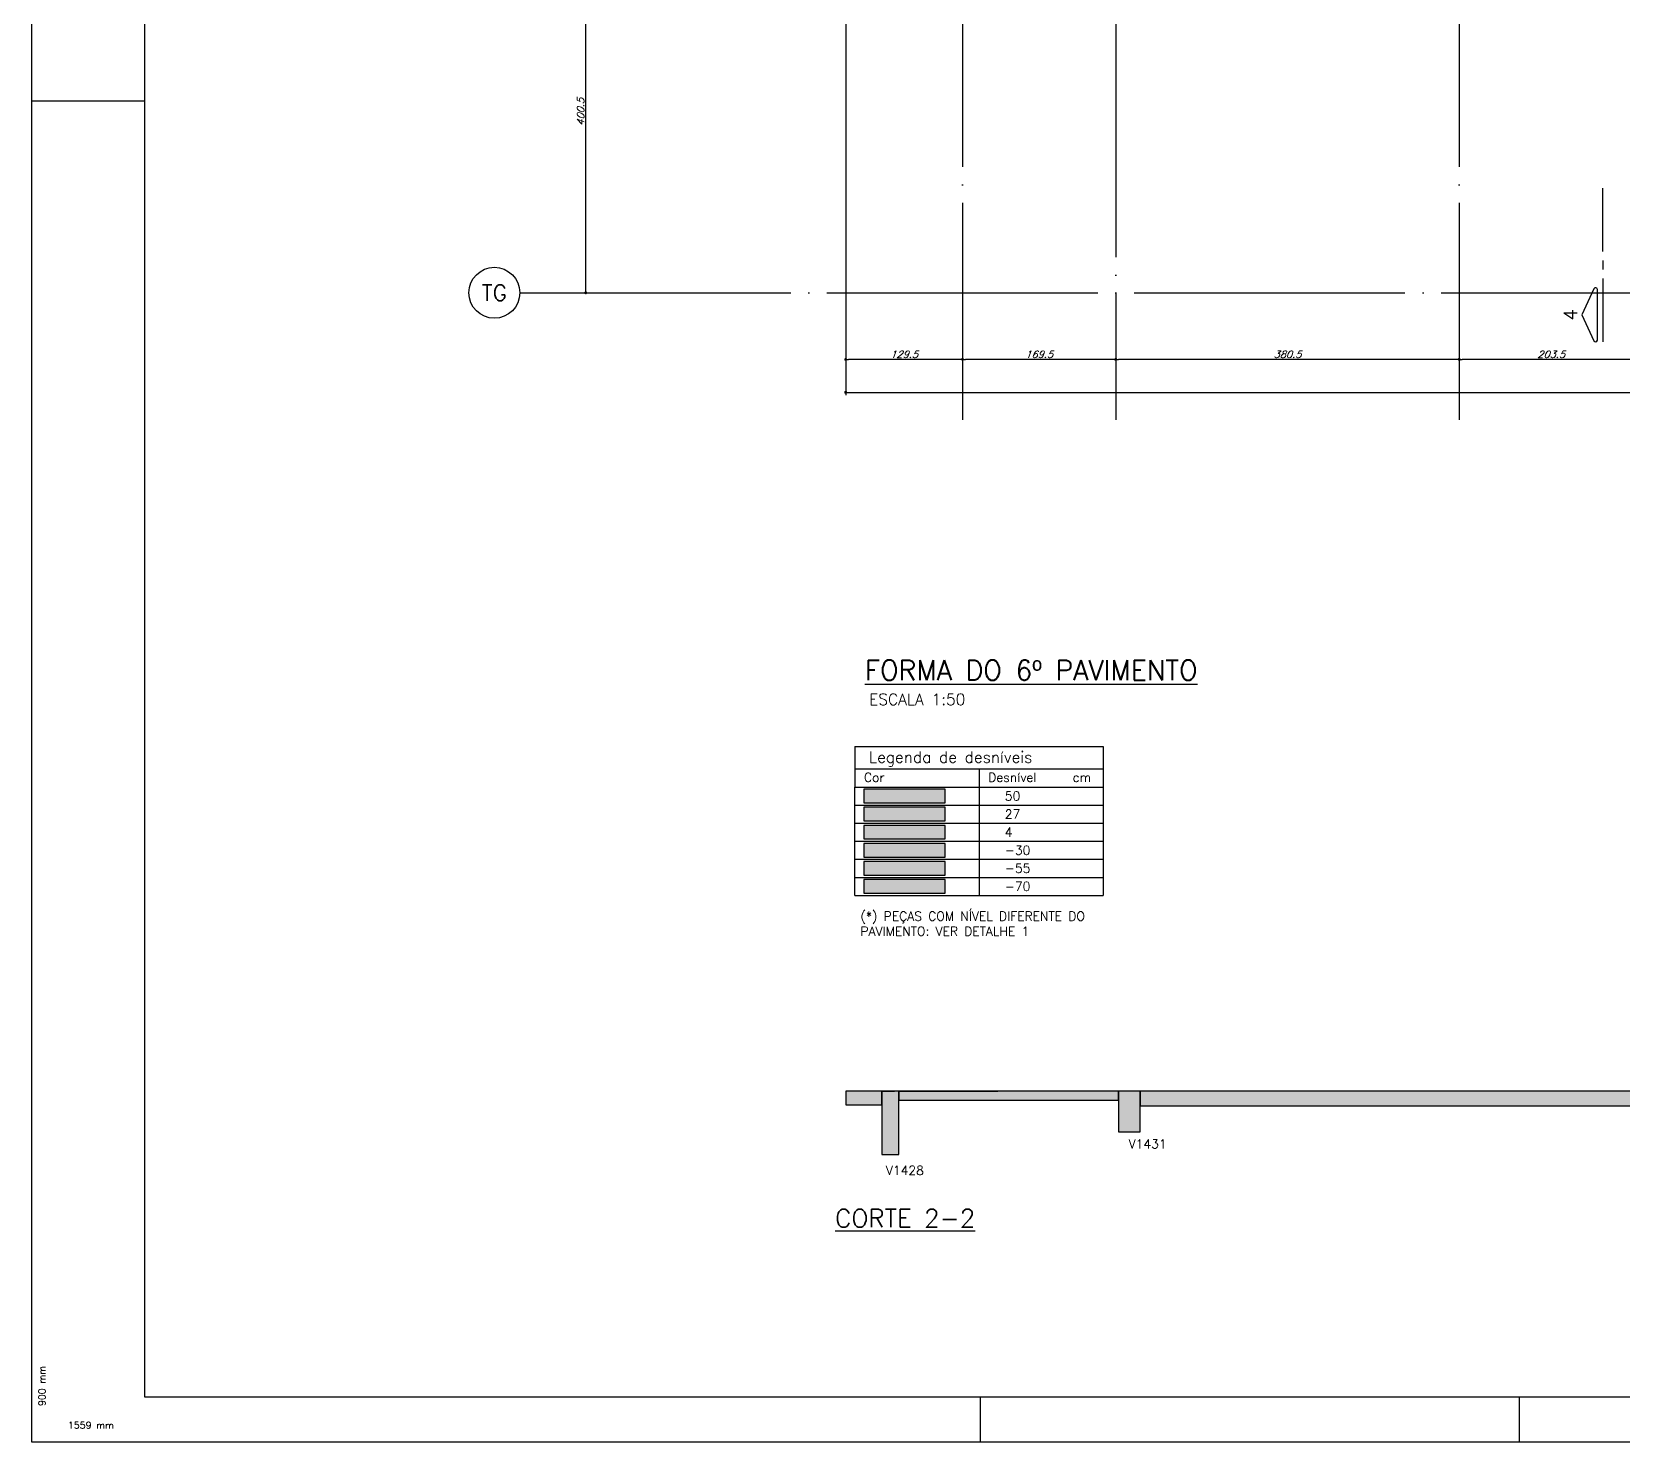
# Model space of a CAD drawing. Header units: millimetres. Extents: x -2290 to 5505, y -2157 to 2343.
# Drawn here: x -2290 to -529, y -2157 to -596 of the extents above; entities that cross this region are included whole.
import ezdxf
from ezdxf.enums import TextEntityAlignment as Align

# ---------------------------------------------------------------- set-up
doc = ezdxf.new("R2010")
doc.units = ezdxf.units.MM
doc.header["$LTSCALE"] = 50
doc.linetypes.add('EIXO', pattern=[6.8, 6, -0.4, 0, -0.4])
for name, color, linetype in [('AR-TEXTO_REGUA 120_1-200', 4, 'Continuous'), ('F-CORTE', 4, 'Continuous'), ('F-CORTE-INDICAÇÃO', 4, 'Continuous'), ('F-COTAS', 106, 'Continuous'), ('F-DESNIVEL-1', 254, 'Continuous'), ('F-EIXO', 12, 'EIXO'), ('F-MARGEM', 1, 'Continuous'), ('F-SOLIDO-CORTE', 71, 'Continuous'), ('F-TABELA-NÍVEIS', 1, 'Continuous'), ('F-TEXTO', 6, 'Continuous'), ('F-TEXTO-YELLOW', 2, 'Continuous')]:
    doc.layers.add(name, color=color, linetype=linetype)
for name, color, linetype, true_color in [('F-DESNIVEL-2', 7, 'Continuous', 0xffd1e8), ('F-DESNIVEL-3', 7, 'Continuous', 0xd5c7ff), ('F-DESNIVEL-4', 7, 'Continuous', 0xc3f1b6), ('F-DESNIVEL-5', 7, 'Continuous', 0xadd6ff), ('F-DESNIVEL-6', 7, 'Continuous', 0xffdebd)]:
    doc.layers.add(name, color=color, linetype=linetype, true_color=true_color)
doc.styles.add('CP-TEXT-INCL', font='simplex.shx', dxfattribs={"oblique": 20})
doc.styles.add('MCP', font='simplex.shx')
doc.styles.add('REGUA-120-esc1_200', font='simplex.shx', dxfattribs={"height": 0.6})
doc.styles.add('ROMANS', font='simplex.shx')
doc.dimstyles.new('CP-COTAS-50', dxfattribs={"dimscale": 0.64, "dimtxt": 12.5, "dimasz": 5, "dimexe": 5, "dimexo": 5, "dimgap": 2.5, "dimtad": 1, "dimdec": 1, "dimdsep": 46, "dimtxsty": 'CP-TEXT-INCL', "dimblk1": 'DOT', "dimblk2": 'DOT', "dimsah": 1, "dimcen": 9, "dimclrd": 256, "dimclre": 256, "dimclrt": 256, "dimadec": 0, "dimazin": 0, "dimtfac": 1, "dimtdec": 1, "dimtmove": 2, "dimatfit": 3, "dimldrblk": 'DOT', "dimfxl": 0, "dimtolj": 1, "dimarcsym": 0})

# ---------------------------------------------------------------- blocks, each defined once
blk = doc.blocks.new('*U65')
at = {"layer": 'F-CORTE-INDICAÇÃO'}
for p, q in [((-100, 0), (-170, 0)), ((-80, 0), (-90, 0)), ((-70, 0), (0, 0))]:
    blk.add_line(p, q, dxfattribs=at)
blk.add_lwpolyline([(-112, 6, 0.802585), (-111.2, 9.8), (-140, 23.3), (-168.8, 9.8, 0.802585), (-168, 6)], format="xyb", close=True, dxfattribs=at)
at = {"layer": 'F-CORTE-INDICAÇÃO', "style": 'ROMANS'}
blk.add_attdef('CORTE', text='', height=15, dxfattribs=at).set_placement((-140, 35.8), align=Align.MIDDLE_CENTER)
at = {"layer": 'F-CORTE-INDICAÇÃO', "color": 2, "style": 'ROMANS'}
blk.add_attdef('FOLHA', text='', height=12, dxfattribs=at).set_placement((-140, -10), align=Align.MIDDLE_CENTER)
blk = doc.blocks.new('*U46')
at = {"layer": 'F-EIXO'}
blk.add_line((0, 0), (0, -2961.1), dxfattribs=at)
at = {"layer": 'F-TEXTO', "style": 'ROMANS'}
blk.add_attdef('EIXO', text='', height=17.5, rotation=360, dxfattribs=at).set_placement((0, 28.2), align=Align.MIDDLE_CENTER)
blk = doc.blocks.new('*U31')
at = {"layer": 'F-EIXO'}
blk.add_line((0, 0), (0, -2861.1), dxfattribs=at)
at = {"layer": 'F-TEXTO', "style": 'ROMANS'}
blk.add_attdef('EIXO', text='', height=17.5, rotation=360, dxfattribs=at).set_placement((0, 28.2), align=Align.MIDDLE_CENTER)
blk = doc.blocks.new('*U22')
at = {"layer": 'F-EIXO'}
blk.add_line((0, 0), (0, -2961.1), dxfattribs=at)
at = {"layer": 'F-TEXTO', "style": 'ROMANS'}
blk.add_attdef('EIXO', text='', height=17.5, rotation=360, dxfattribs=at).set_placement((0, 28.2), align=Align.MIDDLE_CENTER)
blk = doc.blocks.new('*U23')
at = {"layer": 'F-EIXO'}
blk.add_line((0, 0), (5086.4, 0), dxfattribs=at)
at = {"layer": 'F-EIXO', "color": 2, "linetype": 'Continuous'}
blk.add_circle((-28.2, 0), 28.2, dxfattribs=at)
at = {"layer": 'F-TEXTO', "style": 'ROMANS'}
blk.add_attdef('EIXO', text='', height=17.5, dxfattribs=at).set_placement((-28.2, 0), align=Align.MIDDLE_CENTER)
blk = doc.blocks.new('A0-2L_900')
at = {"layer": 'F-MARGEM', "color": 2}
for p, q in [((0, 29.7), (2.5, 29.7)), ((21, 1), (21, 0)), ((32.95, 0), (32.95, 1))]:
    blk.add_line(p, q, dxfattribs=at)
blk.add_lwpolyline([(155.9, 0), (0, 0), (0, 90), (155.9, 90)], close=True, dxfattribs=at)
at = {"layer": 'F-MARGEM', "color": 7}
blk.add_lwpolyline([(2.5, 89), (154.9, 89), (154.9, 1), (2.5, 1)], close=True, dxfattribs=at)
at = {"layer": 'F-MARGEM', "color": 1, "style": 'MCP'}
blk.add_text('900 mm', height=0.1524, rotation=90, dxfattribs=at).set_placement((0.3, 0.8))
blk.add_text('1559 mm', height=0.1524, dxfattribs=at).set_placement((0.8, 0.3))
blk = doc.blocks.new('_DOT')
at = {"color": 0, "linetype": 'ByBlock'}
blk.add_line((-0.5, 0), (-1, 0), dxfattribs=at)
at = {"color": 0, "linetype": 'ByBlock', "const_width": 0.5}
blk.add_lwpolyline([(-0.25, 0, 1), (0.25, 0, 1)], format="xyb", close=True, dxfattribs=at)
blk = doc.blocks.new('*D243')
at = {"layer": 'DEFPOINTS', "color": 0, "transparency": 16777216}
for p in [(3070, -24), (-1389, -579), (3070, -995.2)]:
    blk.add_point(p, dxfattribs=at)
at = {"layer": 'F-COTAS', "lineweight": -2, "transparency": 16777216}
for p, q in [((3070, -27.2), (3070, -998.4)), ((-1389, -582.2), (-1389, -998.4)), ((-1385.8, -995.2), (3066.8, -995.2))]:
    blk.add_line(p, q, dxfattribs=at)
at = {"layer": 'F-COTAS', "lineweight": -2, "transparency": 16777216, "xscale": 3.2, "yscale": 3.2, "zscale": 3.2, "rotation": 180}
blk.add_blockref('_DOT', (-1389, -995.2), dxfattribs=at)
at = {"layer": 'F-COTAS', "lineweight": -2, "transparency": 16777216, "xscale": 3.2, "yscale": 3.2, "zscale": 3.2}
blk.add_blockref('_DOT', (3070, -995.2), dxfattribs=at)
at = {"layer": 'F-COTAS', "transparency": 16777216, "insert": (840.5, -989.6), "char_height": 8, "attachment_point": 5, "style": 'CP-TEXT-INCL'}
blk.add_mtext('\\A1;4459', dxfattribs=at)
blk = doc.blocks.new('*D259')
at = {"layer": 'DEFPOINTS', "color": 0, "transparency": 16777216}
for p in [(-709.5, -958.7), (-709.5, -958.7), (-506, -958.7)]:
    blk.add_point(p, dxfattribs=at)
at = {"layer": 'F-COTAS', "lineweight": -2, "transparency": 16777216}
blk.add_line((-509.2, -958.7), (-706.3, -958.7), dxfattribs=at)
at = {"layer": 'F-COTAS', "lineweight": -2, "transparency": 16777216, "xscale": 3.2, "yscale": 3.2, "zscale": 3.2, "rotation": 180}
blk.add_blockref('_DOT', (-709.5, -958.7), dxfattribs=at)
at = {"layer": 'F-COTAS', "lineweight": -2, "transparency": 16777216, "xscale": 3.2, "yscale": 3.2, "zscale": 3.2}
blk.add_blockref('_DOT', (-506, -958.7), dxfattribs=at)
at = {"layer": 'F-COTAS', "transparency": 16777216, "insert": (-607.8, -953.1), "char_height": 8, "attachment_point": 5, "style": 'CP-TEXT-INCL'}
blk.add_mtext('\\A1;203.5', dxfattribs=at)
blk = doc.blocks.new('*D260')
at = {"layer": 'DEFPOINTS', "color": 0, "transparency": 16777216}
for p in [(-1090, -958.7), (-1090, -958.7), (-709.5, -958.7)]:
    blk.add_point(p, dxfattribs=at)
at = {"layer": 'F-COTAS', "lineweight": -2, "transparency": 16777216}
blk.add_line((-712.7, -958.7), (-1086.8, -958.7), dxfattribs=at)
at = {"layer": 'F-COTAS', "lineweight": -2, "transparency": 16777216, "xscale": 3.2, "yscale": 3.2, "zscale": 3.2, "rotation": 180}
blk.add_blockref('_DOT', (-1090, -958.7), dxfattribs=at)
at = {"layer": 'F-COTAS', "lineweight": -2, "transparency": 16777216, "xscale": 3.2, "yscale": 3.2, "zscale": 3.2}
blk.add_blockref('_DOT', (-709.5, -958.7), dxfattribs=at)
at = {"layer": 'F-COTAS', "transparency": 16777216, "insert": (-899.8, -953.1), "char_height": 8, "attachment_point": 5, "style": 'CP-TEXT-INCL'}
blk.add_mtext('\\A1;380.5', dxfattribs=at)
blk = doc.blocks.new('*D261')
at = {"layer": 'DEFPOINTS', "color": 0, "transparency": 16777216}
for p in [(-1259.5, -958.7), (-1259.5, -958.7), (-1090, -958.7)]:
    blk.add_point(p, dxfattribs=at)
at = {"layer": 'F-COTAS', "lineweight": -2, "transparency": 16777216}
blk.add_line((-1093.2, -958.7), (-1256.3, -958.7), dxfattribs=at)
at = {"layer": 'F-COTAS', "lineweight": -2, "transparency": 16777216, "xscale": 3.2, "yscale": 3.2, "zscale": 3.2, "rotation": 180}
blk.add_blockref('_DOT', (-1259.5, -958.7), dxfattribs=at)
at = {"layer": 'F-COTAS', "lineweight": -2, "transparency": 16777216, "xscale": 3.2, "yscale": 3.2, "zscale": 3.2}
blk.add_blockref('_DOT', (-1090, -958.7), dxfattribs=at)
at = {"layer": 'F-COTAS', "transparency": 16777216, "insert": (-1174.8, -953.1), "char_height": 8, "attachment_point": 5, "style": 'CP-TEXT-INCL'}
blk.add_mtext('\\A1;169.5', dxfattribs=at)
blk = doc.blocks.new('*D262')
at = {"layer": 'DEFPOINTS', "color": 0, "transparency": 16777216}
for p in [(-1389, -958.7), (-1389, -958.7), (-1259.5, -958.7)]:
    blk.add_point(p, dxfattribs=at)
at = {"layer": 'F-COTAS', "lineweight": -2, "transparency": 16777216}
blk.add_line((-1262.7, -958.7), (-1385.8, -958.7), dxfattribs=at)
at = {"layer": 'F-COTAS', "lineweight": -2, "transparency": 16777216, "xscale": 3.2, "yscale": 3.2, "zscale": 3.2, "rotation": 180}
blk.add_blockref('_DOT', (-1389, -958.7), dxfattribs=at)
at = {"layer": 'F-COTAS', "lineweight": -2, "transparency": 16777216, "xscale": 3.2, "yscale": 3.2, "zscale": 3.2}
blk.add_blockref('_DOT', (-1259.5, -958.7), dxfattribs=at)
at = {"layer": 'F-COTAS', "transparency": 16777216, "insert": (-1324.3, -953.1), "char_height": 8, "attachment_point": 5, "style": 'CP-TEXT-INCL'}
blk.add_mtext('\\A1;129.5', dxfattribs=at)
blk = doc.blocks.new('*D296')
at = {"layer": 'DEFPOINTS', "color": 0, "transparency": 16777216}
for p in [(-1683.2, -484.5), (-1676.8, -484.5), (-1683.2, -885)]:
    blk.add_point(p, dxfattribs=at)
at = {"layer": 'F-COTAS', "lineweight": -2, "transparency": 16777216}
for p, q in [((-1680, -484.5), (-1673.6, -484.5)), ((-1676.8, -881.8), (-1676.8, -487.7)), ((-1680, -885), (-1673.6, -885))]:
    blk.add_line(p, q, dxfattribs=at)
at = {"layer": 'F-COTAS', "lineweight": -2, "transparency": 16777216, "xscale": 3.2, "yscale": 3.2, "zscale": 3.2}
for p, rotation in [((-1676.8, -484.5), 90), ((-1676.8, -885), 270)]:
    blk.add_blockref('_DOT', p, dxfattribs=dict(at, rotation=rotation))
at = {"layer": 'F-COTAS', "transparency": 16777216, "insert": (-1682.4, -684.8), "char_height": 8, "attachment_point": 5, "rotation": 90, "style": 'CP-TEXT-INCL'}
blk.add_mtext('\\A1;400.5', dxfattribs=at)

msp = doc.modelspace()

# ---------------------------------------------------------------- hatches: boundary and pattern name
at = {"layer": 'F-SOLIDO-CORTE', "linetype": 'Continuous'}
for points in [[(-1389, -1768.874), (-1389, -1771.897), (-1389, -1778.911), (-1389, -1783.874), (-1380.401, -1783.874), (-1361.523, -1783.874), (-1349, -1783.874), (-1349, -1780.649), (-1349, -1773.57), (-1349, -1768.874), (-1361.523, -1768.874), (-1369.799, -1768.874)], [(-1344.13, -1768.874), (-1349, -1768.874), (-1349, -1788.001), (-1349, -1820.933), (-1349, -1838.874), (-1344.13, -1838.874), (-1338.939, -1838.874), (-1330, -1838.874), (-1330, -1819.747), (-1330, -1786.815), (-1330, -1768.874), (-1335.192, -1768.874)], [(-1330, -1771.606), (-1330, -1776.311), (-1330, -1778.874), (-1301.038, -1778.874), (-1292.188, -1778.874), (-1276.95, -1778.874), (-1276.822, -1778.874), (-1276.608, -1778.874), (-1274.495, -1778.874), (-1271.162, -1778.874), (-1267.441, -1778.874), (-1261.83, -1778.874), (-1257.113, -1778.874), (-1250.116, -1778.874), (-1245.32, -1778.874), (-1238.088, -1778.874), (-1234.127, -1778.874), (-1227.877, -1778.874), (-1225.369, -1778.874), (-1221.16, -1778.874), (-1220.831, -1778.874), (-1220.265, -1778.874), (-1183.544, -1778.874), (-1120.319, -1778.874), (-1087, -1778.874), (-1087, -1776.141), (-1087, -1771.437), (-1087, -1768.874), (-1120.319, -1768.874), (-1157.04, -1768.874), (-1220.265, -1768.874), (-1220.599, -1768.874), (-1221.16, -1768.874), (-1223.766, -1768.874), (-1227.877, -1768.874), (-1231.948, -1768.874), (-1238.088, -1768.874), (-1242.931, -1768.874), (-1250.116, -1768.874), (-1254.786, -1768.874), (-1261.83, -1768.874), (-1265.45, -1768.874), (-1271.162, -1768.874), (-1273.196, -1768.874), (-1276.608, -1768.874), (-1276.734, -1768.874), (-1276.95, -1768.874), (-1285.8, -1768.874), (-1301.038, -1768.874), (-1330, -1768.874)], [(-1087, -1781.17), (-1087, -1802.34), (-1087, -1813.874), (-1080.849, -1813.874), (-1074.291, -1813.874), (-1063, -1813.874), (-1063, -1801.578), (-1063, -1780.407), (-1063, -1768.874), (-1069.558, -1768.874), (-1080.849, -1768.874), (-1087, -1768.874)], [(-316.932, -1768.874), (-397.666, -1768.874), (-400.101, -1768.874), (-445.723, -1768.874), (-457.256, -1768.874), (-679.811, -1768.874), (-1063, -1768.874), (-1063, -1773.246), (-1063, -1780.773), (-1063, -1784.874), (-840.446, -1784.874), (-457.256, -1784.874), (-445.723, -1784.874), (-400.101, -1784.874), (-397.666, -1784.874), (-316.932, -1784.874), (-279.897, -1784.874), (-248.5, -1784.874), (-248.5, -1780.502), (-248.5, -1774.961), (-248.5, -1768.874), (-279.897, -1768.874)]]:
    msp.add_hatch(color=256, dxfattribs=at).paths.add_polyline_path(points, flags=16)

# ---------------------------------------------------------------- linework, layer by layer
at = {"layer": 'F-CORTE', "linetype": 'Continuous'}
for p, q in [((-1335, -1768.874), (-1389, -1768.874)), ((-1389, -1768.874), (-1389, -1783.874)), ((-1330, -1768.874), (-1335, -1768.874)), ((-1330, -1768.874), (-1220.599, -1768.874)), ((-1301.038, -1768.874), (-1330, -1768.874)), ((-1285.8, -1768.874), (-1301.038, -1768.874)), ((-1276.95, -1768.874), (-1285.8, -1768.874)), ((-1276.734, -1768.874), (-1276.95, -1768.874)), ((-1276.608, -1768.874), (-1276.734, -1768.874)), ((-1273.196, -1768.874), (-1276.608, -1768.874)), ((-1271.162, -1768.874), (-1273.196, -1768.874)), ((-1265.45, -1768.874), (-1271.162, -1768.874)), ((-1261.83, -1768.874), (-1265.45, -1768.874)), ((-1254.786, -1768.874), (-1261.83, -1768.874)), ((-1250.116, -1768.874), (-1254.786, -1768.874)), ((-1242.931, -1768.874), (-1250.116, -1768.874)), ((-1238.088, -1768.874), (-1242.931, -1768.874)), ((-1231.948, -1768.874), (-1238.088, -1768.874)), ((-1227.877, -1768.874), (-1231.948, -1768.874)), ((-1223.766, -1768.874), (-1227.877, -1768.874)), ((-1221.16, -1768.874), (-1223.766, -1768.874)), ((-1220.599, -1768.874), (-1221.16, -1768.874)), ((-1220.265, -1768.874), (-1220.599, -1768.874)), ((-1157.04, -1768.874), (-1220.265, -1768.874)), ((-1120.319, -1768.874), (-1157.04, -1768.874)), ((-1087, -1768.874), (-1120.319, -1768.874)), ((-1080.849, -1768.874), (-1087, -1768.874)), ((-1069.558, -1768.874), (-1080.849, -1768.874)), ((-1063, -1768.874), (-1069.558, -1768.874)), ((-316.932, -1768.874), (-1063, -1768.874)), ((-1389, -1783.874), (-1380.401, -1783.874)), ((-1380.401, -1783.874), (-1361.523, -1783.874)), ((-1361.523, -1783.874), (-1349, -1783.874)), ((-1349, -1783.874), (-1349, -1788.001)), ((-1349, -1788.001), (-1349, -1820.933)), ((-1330, -1786.815), (-1330, -1778.874)), ((-1330, -1778.874), (-1301.038, -1778.874)), ((-1330, -1819.747), (-1330, -1786.815)), ((-1301.038, -1778.874), (-1292.188, -1778.874)), ((-1292.188, -1778.874), (-1276.95, -1778.874)), ((-1276.95, -1778.874), (-1276.822, -1778.874)), ((-1276.822, -1778.874), (-1276.608, -1778.874)), ((-1276.608, -1778.874), (-1274.495, -1778.874)), ((-1274.495, -1778.874), (-1271.162, -1778.874)), ((-1271.162, -1778.874), (-1267.441, -1778.874)), ((-1267.441, -1778.874), (-1261.83, -1778.874)), ((-1261.83, -1778.874), (-1257.113, -1778.874)), ((-1257.113, -1778.874), (-1250.116, -1778.874)), ((-1250.116, -1778.874), (-1245.32, -1778.874)), ((-1245.32, -1778.874), (-1238.088, -1778.874)), ((-1238.088, -1778.874), (-1234.127, -1778.874)), ((-1234.127, -1778.874), (-1227.877, -1778.874)), ((-1227.877, -1778.874), (-1225.369, -1778.874)), ((-1225.369, -1778.874), (-1221.16, -1778.874)), ((-1221.16, -1778.874), (-1220.831, -1778.874)), ((-1220.831, -1778.874), (-1220.265, -1778.874)), ((-1220.265, -1778.874), (-1183.544, -1778.874)), ((-1183.544, -1778.874), (-1120.319, -1778.874)), ((-1120.319, -1778.874), (-1087, -1778.874)), ((-1087, -1778.874), (-1087, -1781.17)), ((-1087, -1781.17), (-1087, -1813.874)), ((-1063, -1801.578), (-1063, -1784.874)), ((-1063, -1784.874), (-840.446, -1784.874)), ((-840.446, -1784.874), (-457.256, -1784.874)), ((-1087, -1813.874), (-1080.849, -1813.874)), ((-1080.849, -1813.874), (-1074.291, -1813.874)), ((-1074.291, -1813.874), (-1063, -1813.874)), ((-1063, -1813.874), (-1063, -1801.578)), ((-1349, -1820.933), (-1349, -1838.874)), ((-1330, -1838.874), (-1330, -1819.747)), ((-1349, -1838.874), (-1344.13, -1838.874)), ((-1344.13, -1838.874), (-1338.939, -1838.874)), ((-1338.939, -1838.874), (-1330, -1838.874))]:
    msp.add_line(p, q, dxfattribs=at)
at = {"layer": 'F-DESNIVEL-1'}
for points in [[(-1368.743, -1449.601), (-1278.743, -1449.601), (-1278.743, -1434.601)], [(-1368.743, -1449.601), (-1278.743, -1434.601), (-1368.743, -1434.601)], [(-1368.743, -1449.601), (-1368.743, -1434.601), (-1368.743, -1449.601)]]:
    msp.add_solid(points, dxfattribs=at)
at = {"layer": 'F-DESNIVEL-2'}
for points in [[(-1368.743, -1469.601), (-1278.743, -1469.601), (-1278.743, -1454.601)], [(-1368.743, -1469.601), (-1278.743, -1454.601), (-1368.743, -1454.601)], [(-1368.743, -1469.601), (-1368.743, -1454.601), (-1368.743, -1469.601)]]:
    msp.add_solid(points, dxfattribs=at)
at = {"layer": 'F-DESNIVEL-3'}
for points in [[(-1368.743, -1489.601), (-1278.743, -1489.601), (-1278.743, -1474.601)], [(-1368.743, -1489.601), (-1278.743, -1474.601), (-1368.743, -1474.601)], [(-1368.743, -1489.601), (-1368.743, -1474.601), (-1368.743, -1489.601)]]:
    msp.add_solid(points, dxfattribs=at)
at = {"layer": 'F-DESNIVEL-4'}
for points in [[(-1368.743, -1509.601), (-1278.743, -1509.601), (-1278.743, -1494.601)], [(-1368.743, -1509.601), (-1278.743, -1494.601), (-1368.743, -1494.601)], [(-1368.743, -1509.601), (-1368.743, -1494.601), (-1368.743, -1509.601)]]:
    msp.add_solid(points, dxfattribs=at)
at = {"layer": 'F-DESNIVEL-5'}
for points in [[(-1368.743, -1529.601), (-1278.743, -1529.601), (-1278.743, -1514.601)], [(-1368.743, -1529.601), (-1278.743, -1514.601), (-1368.743, -1514.601)], [(-1368.743, -1529.601), (-1368.743, -1514.601), (-1368.743, -1529.601)]]:
    msp.add_solid(points, dxfattribs=at)
at = {"layer": 'F-DESNIVEL-6'}
for points in [[(-1368.743, -1549.601), (-1278.743, -1549.601), (-1278.743, -1534.601)], [(-1368.743, -1549.601), (-1278.743, -1534.601), (-1368.743, -1534.601)], [(-1368.743, -1549.601), (-1368.743, -1534.601), (-1368.743, -1549.601)]]:
    msp.add_solid(points, dxfattribs=at)
at = {"layer": 'F-SOLIDO-CORTE', "linetype": 'Continuous'}
for p, q in [((-1389, -1768.874), (-1389, -1771.897)), ((-1369.799, -1768.874), (-1389, -1768.874)), ((-1389, -1771.897), (-1389, -1778.911)), ((-1361.523, -1768.874), (-1369.799, -1768.874)), ((-1349, -1768.874), (-1361.523, -1768.874)), ((-1349, -1768.874), (-1345.843, -1768.874)), ((-1349, -1773.57), (-1349, -1768.874)), ((-1344.13, -1768.874), (-1349, -1768.874)), ((-1349, -1768.874), (-1349, -1788.001)), ((-1349, -1780.649), (-1349, -1773.57)), ((-1345.843, -1768.874), (-1339.312, -1768.874)), ((-1335.192, -1768.874), (-1344.13, -1768.874)), ((-1339.312, -1768.874), (-1335, -1768.874)), ((-1330, -1768.874), (-1335.192, -1768.874)), ((-1301.038, -1768.874), (-1330, -1768.874)), ((-1330, -1768.874), (-1330, -1771.606)), ((-1330, -1786.815), (-1330, -1768.874)), ((-1330, -1771.606), (-1330, -1776.311)), ((-1330, -1776.311), (-1330, -1778.874)), ((-1285.8, -1768.874), (-1301.038, -1768.874)), ((-1276.95, -1768.874), (-1285.8, -1768.874)), ((-1276.734, -1768.874), (-1276.95, -1768.874)), ((-1276.608, -1768.874), (-1276.734, -1768.874)), ((-1273.195, -1768.874), (-1276.608, -1768.874)), ((-1271.162, -1768.874), (-1273.195, -1768.874)), ((-1265.45, -1768.874), (-1271.162, -1768.874)), ((-1261.83, -1768.874), (-1265.45, -1768.874)), ((-1254.786, -1768.874), (-1261.83, -1768.874)), ((-1250.116, -1768.874), (-1254.786, -1768.874)), ((-1242.931, -1768.874), (-1250.116, -1768.874)), ((-1238.088, -1768.874), (-1242.931, -1768.874)), ((-1231.948, -1768.874), (-1238.088, -1768.874)), ((-1227.877, -1768.874), (-1231.948, -1768.874)), ((-1223.766, -1768.874), (-1227.877, -1768.874)), ((-1221.16, -1768.874), (-1223.766, -1768.874)), ((-1220.599, -1768.874), (-1221.16, -1768.874)), ((-1220.265, -1768.874), (-1220.599, -1768.874)), ((-1157.04, -1768.874), (-1220.265, -1768.874)), ((-1120.319, -1768.874), (-1157.04, -1768.874)), ((-1087, -1768.874), (-1120.319, -1768.874)), ((-1087, -1771.437), (-1087, -1768.874)), ((-1080.849, -1768.874), (-1087, -1768.874)), ((-1087, -1768.874), (-1087, -1781.17)), ((-1087, -1776.141), (-1087, -1771.437)), ((-1087, -1778.874), (-1087, -1776.141)), ((-1069.558, -1768.874), (-1080.849, -1768.874)), ((-1063, -1768.874), (-1069.558, -1768.874)), ((-679.811, -1768.874), (-1063, -1768.874)), ((-1063, -1768.874), (-1063, -1773.246)), ((-1063, -1780.407), (-1063, -1768.874)), ((-1063, -1773.246), (-1063, -1780.773)), ((-457.256, -1768.874), (-679.811, -1768.874)), ((-1389, -1778.911), (-1389, -1783.874)), ((-1389, -1783.874), (-1380.401, -1783.874)), ((-1380.401, -1783.874), (-1361.523, -1783.874)), ((-1361.523, -1783.874), (-1349, -1783.874)), ((-1349, -1783.874), (-1349, -1780.649)), ((-1349, -1788.001), (-1349, -1820.933)), ((-1330, -1778.874), (-1301.038, -1778.874)), ((-1330, -1819.747), (-1330, -1786.815)), ((-1301.038, -1778.874), (-1292.188, -1778.874)), ((-1292.188, -1778.874), (-1276.95, -1778.874)), ((-1276.95, -1778.874), (-1276.822, -1778.874)), ((-1276.822, -1778.874), (-1276.608, -1778.874)), ((-1276.608, -1778.874), (-1274.495, -1778.874)), ((-1274.495, -1778.874), (-1271.162, -1778.874)), ((-1271.162, -1778.874), (-1267.441, -1778.874)), ((-1267.441, -1778.874), (-1261.83, -1778.874)), ((-1261.83, -1778.874), (-1257.113, -1778.874)), ((-1257.113, -1778.874), (-1250.116, -1778.874)), ((-1250.116, -1778.874), (-1245.32, -1778.874)), ((-1245.32, -1778.874), (-1238.088, -1778.874)), ((-1238.088, -1778.874), (-1234.127, -1778.874)), ((-1234.127, -1778.874), (-1227.877, -1778.874)), ((-1227.877, -1778.874), (-1225.369, -1778.874)), ((-1225.369, -1778.874), (-1221.16, -1778.874)), ((-1221.16, -1778.874), (-1220.831, -1778.874)), ((-1220.831, -1778.874), (-1220.265, -1778.874)), ((-1220.265, -1778.874), (-1183.544, -1778.874)), ((-1183.544, -1778.874), (-1120.319, -1778.874)), ((-1120.319, -1778.874), (-1087, -1778.874)), ((-1087, -1781.17), (-1087, -1802.34)), ((-1063, -1801.578), (-1063, -1780.407)), ((-1063, -1780.773), (-1063, -1784.874)), ((-1063, -1784.874), (-840.446, -1784.874)), ((-840.446, -1784.874), (-457.256, -1784.874)), ((-1087, -1802.34), (-1087, -1813.874)), ((-1087, -1813.874), (-1080.849, -1813.874)), ((-1080.849, -1813.874), (-1074.291, -1813.874)), ((-1074.291, -1813.874), (-1063, -1813.874)), ((-1063, -1813.874), (-1063, -1801.578)), ((-1349, -1820.933), (-1349, -1838.874)), ((-1330, -1838.874), (-1330, -1819.747)), ((-1349, -1838.874), (-1344.13, -1838.874)), ((-1344.13, -1838.874), (-1338.939, -1838.874)), ((-1338.939, -1838.874), (-1330, -1838.874))]:
    msp.add_line(p, q, dxfattribs=at)
at = {"layer": 'F-TABELA-NÍVEIS'}
for p, q in [((-1378.743, -1387.101), (-1378.743, -1432.101)), ((-1378.743, -1387.101), (-1103.743, -1387.101)), ((-1103.743, -1387.101), (-1103.743, -1412.101)), ((-1378.743, -1412.101), (-1103.743, -1412.101)), ((-1241.243, -1412.101), (-1241.243, -1432.101)), ((-1103.743, -1412.101), (-1103.743, -1432.101)), ((-1378.743, -1432.101), (-1103.743, -1432.101)), ((-1378.743, -1452.101), (-1378.743, -1432.101)), ((-1278.743, -1434.601), (-1368.743, -1434.601)), ((-1368.743, -1434.601), (-1368.743, -1449.601)), ((-1278.743, -1449.601), (-1278.743, -1434.601)), ((-1241.243, -1432.101), (-1241.243, -1452.101)), ((-1103.743, -1432.101), (-1103.743, -1452.101)), ((-1378.743, -1452.101), (-1103.743, -1452.101)), ((-1378.743, -1472.101), (-1378.743, -1452.101)), ((-1368.743, -1449.601), (-1278.743, -1449.601)), ((-1278.743, -1454.601), (-1368.743, -1454.601)), ((-1368.743, -1454.601), (-1368.743, -1469.601)), ((-1278.743, -1469.601), (-1278.743, -1454.601)), ((-1241.243, -1452.101), (-1241.243, -1472.101)), ((-1103.743, -1452.101), (-1103.743, -1472.101)), ((-1378.743, -1472.101), (-1103.743, -1472.101)), ((-1378.743, -1492.101), (-1378.743, -1472.101)), ((-1368.743, -1469.601), (-1278.743, -1469.601)), ((-1278.743, -1474.601), (-1368.743, -1474.601)), ((-1368.743, -1474.601), (-1368.743, -1489.601)), ((-1278.743, -1489.601), (-1278.743, -1474.601)), ((-1241.243, -1472.101), (-1241.243, -1492.101)), ((-1103.743, -1472.101), (-1103.743, -1492.101)), ((-1378.743, -1492.101), (-1103.743, -1492.101)), ((-1378.743, -1512.101), (-1378.743, -1492.101)), ((-1368.743, -1489.601), (-1278.743, -1489.601)), ((-1278.743, -1494.601), (-1368.743, -1494.601)), ((-1368.743, -1494.601), (-1368.743, -1509.601)), ((-1278.743, -1509.601), (-1278.743, -1494.601)), ((-1241.243, -1492.101), (-1241.243, -1512.101)), ((-1103.743, -1492.101), (-1103.743, -1512.101)), ((-1378.743, -1512.101), (-1103.743, -1512.101)), ((-1378.743, -1532.101), (-1378.743, -1512.101)), ((-1368.743, -1509.601), (-1278.743, -1509.601)), ((-1241.243, -1512.101), (-1241.243, -1532.101)), ((-1103.743, -1512.101), (-1103.743, -1532.101)), ((-1378.743, -1532.101), (-1103.743, -1532.101)), ((-1378.743, -1552.101), (-1378.743, -1532.101)), ((-1278.743, -1514.601), (-1368.743, -1514.601)), ((-1368.743, -1514.601), (-1368.743, -1529.601)), ((-1368.743, -1529.601), (-1278.743, -1529.601)), ((-1278.743, -1529.601), (-1278.743, -1514.601)), ((-1241.243, -1532.101), (-1241.243, -1552.101)), ((-1103.743, -1532.101), (-1103.743, -1552.101)), ((-1278.743, -1534.601), (-1368.743, -1534.601)), ((-1368.743, -1534.601), (-1368.743, -1549.601)), ((-1368.743, -1549.601), (-1278.743, -1549.601)), ((-1278.743, -1549.601), (-1278.743, -1534.601)), ((-1378.743, -1552.101), (-1103.743, -1552.101))]:
    msp.add_line(p, q, dxfattribs=at)

# ---------------------------------------------------------------- block references
at = {"layer": 'F-CORTE-INDICAÇÃO', "linetype": 'Continuous'}
ref = msp.add_blockref('*U65', (-550.631, -769.295), dxfattribs=dict(at, rotation=90))
ref.add_attrib('CORTE', '4', dxfattribs={"height": 15, "rotation": 90, "style": 'ROMANS'}).set_placement((-586.395, -909.295), align=Align.MIDDLE_CENTER)
at = {"layer": 'F-EIXO', "linetype": 'Continuous'}
for name, p in [('*U22', (-1259.5, 1935.283)), ('*U46', (-709.5, 1935.283)), ('*U31', (-1090, 1835.283))]:
    msp.add_blockref(name, p, dxfattribs=at)
msp.add_blockref('*U23', (-1749.828, -885), dxfattribs=at).add_auto_attribs({'EIXO': 'TG'})
at = {"layer": 'F-MARGEM', "xscale": 50, "yscale": 50, "zscale": 50}
msp.add_blockref('A0-2L_900', (-2290.233, -2157.396), dxfattribs=at)

# ---------------------------------------------------------------- texts
at = {"layer": 'AR-TEXTO_REGUA 120_1-200', "color": 2, "style": 'REGUA-120-esc1_200'}
msp.add_text('ESCALA 1:50', height=12.5, dxfattribs=at).set_placement((-1363.045, -1341.327))
at = {"layer": 'F-CORTE', "color": 6, "linetype": 'Continuous', "style": 'MCP'}
msp.add_text('%%UCORTE 2-2', height=20, dxfattribs=at).set_placement((-1400.703, -1919.493))
at = {"layer": 'F-TABELA-NÍVEIS', "color": 3, "style": 'MCP'}
msp.add_text('Legenda de desníveis', height=12.5, dxfattribs=at).set_placement((-1363.267, -1405.304))
at = {"layer": 'F-TABELA-NÍVEIS', "color": 2, "style": 'MCP'}
for s, p in [('Cor', (-1368.743, -1426.476)), ('Desnível', (-1231.243, -1426.476)), ('cm', (-1137.707, -1426.476)), ('50', (-1212.784, -1447.101)), ('27', (-1212.784, -1467.101)), ('4', (-1212.784, -1487.101)), ('-30', (-1212.784, -1507.101)), ('-55', (-1212.784, -1527.101)), ('-70', (-1212.784, -1547.101)), ('-70', (-1212.784, -1547.101))]:
    msp.add_text(s, height=10, dxfattribs=at).set_placement(p)
at = {"layer": 'F-TABELA-NÍVEIS', "color": 2, "insert": (-1372.64, -1570.095), "char_height": 10, "width": 276.95934, "attachment_point": 1, "style": 'MCP'}
msp.add_mtext('(*) PEÇAS COM NÍVEL DIFERENTE DO PAVIMENTO: VER DETALHE 1', dxfattribs=at)
at = {"layer": 'F-TEXTO', "style": 'ROMANS'}
msp.add_text('%%UFORMA DO 6º PAVIMENTO', height=21.875, dxfattribs=at).set_placement((-1367.885, -1313.715))
at = {"layer": 'F-TEXTO-YELLOW', "linetype": 'Continuous', "style": 'MCP'}
for s, p in [('V1431', (-1075.604, -1832.184)), ('V1428', (-1344.416, -1861.492))]:
    msp.add_text(s, height=10, dxfattribs=at).set_placement(p)

# ---------------------------------------------------------------- dimensions: what is measured, and where the dimension line sits
at = {"layer": 'F-COTAS'}
for base, p1, p2, picture, middle in [((3070, -995.178), (-1389, -579), (3070, -24), '*D243', (840.5, -989.578)), ((-1389, -958.673), (-1259.5, -958.673), (-1389, -958.673), '*D262', (-1324.25, -953.073)), ((-1259.5, -958.673), (-1090, -958.673), (-1259.5, -958.673), '*D261', (-1174.75, -953.073)), ((-1090, -958.673), (-709.5, -958.673), (-1090, -958.673), '*D260', (-899.75, -953.073)), ((-709.5, -958.673), (-506, -958.673), (-709.5, -958.673), '*D259', (-607.75, -953.073))]:
    dim = msp.add_linear_dim(base=base, p1=p1, p2=p2, dimstyle='CP-COTAS-50', override={"dimfxl": 7.5}, dxfattribs=at)
    dim.commit()
    dim.dimension.update_dxf_attribs({"geometry": picture, "text_midpoint": middle})
dim = msp.add_linear_dim(base=(-1676.786, -484.5), p1=(-1683.172, -885), p2=(-1683.172, -484.5), angle=90, dimstyle='CP-COTAS-50', override={"dimfxl": 7.5}, dxfattribs=at)
dim.commit()
dim.dimension.update_dxf_attribs({"geometry": '*D296', "text_midpoint": (-1682.386, -684.75)})

doc.saveas('drawing.dxf')
